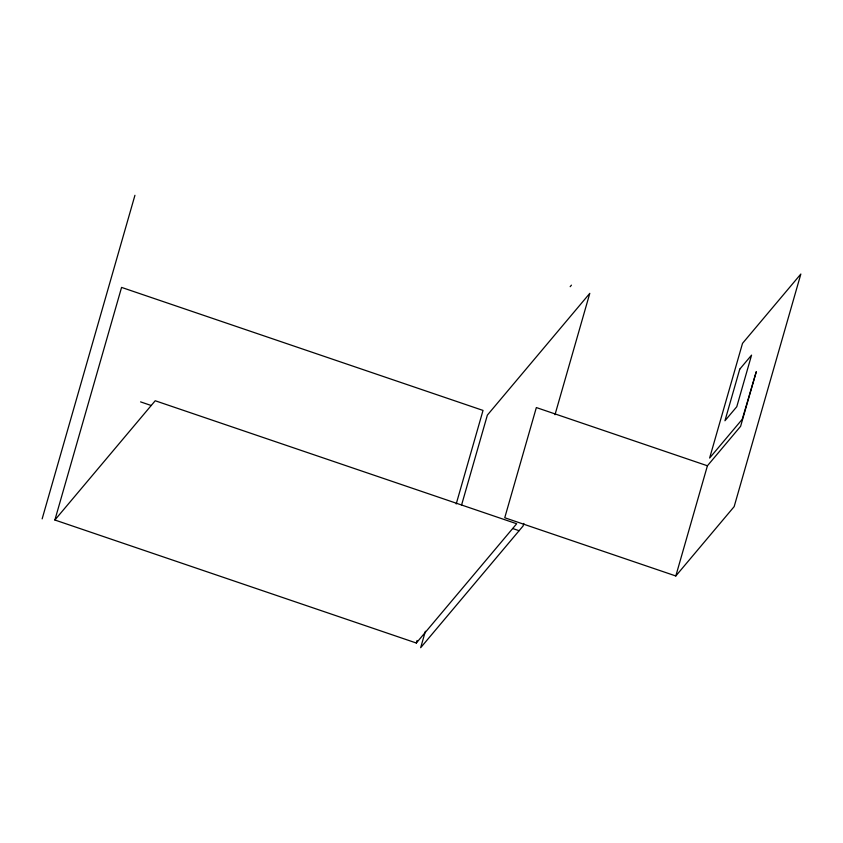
<?xml version="1.0" encoding="UTF-8"?>
<svg xmlns="http://www.w3.org/2000/svg" width="843" height="843" viewBox="0 0 843 843"><rect width="100%" height="100%" fill="white"/><g stroke="black" fill="none" stroke-linecap="round" stroke-linejoin="round"><path stroke-width="1.26" d="M42.15 518.877L134.933 195.302M54.879 520.005L155.217 400.752L516.675 523.756L416.337 643.019L54.879 520.005L121.571 287.41L483.028 410.425L456.211 503.966M416.337 643.019L417.064 640.49M425.378 631.259L420.668 647.698L523.103 525.948L523.83 523.419M461.627 504.852L487.37 415.104L589.794 293.343L555 414.703M675.812 575.969L707.414 465.779L740.618 426.305L756.287 371.679L742.23 419.298L709.627 458.044L742.514 343.364L800.85 274.028L734.158 506.622L675.812 575.969L504.746 517.75L536.348 407.559L707.414 465.779M570.174 286.673L571.449 285.155M140.581 401.879L151.213 405.504M512.67 528.508L519.098 530.7M739.743 369.181L724.948 420.762L736.782 406.705L751.566 355.124L739.743 369.181"/></g></svg>
